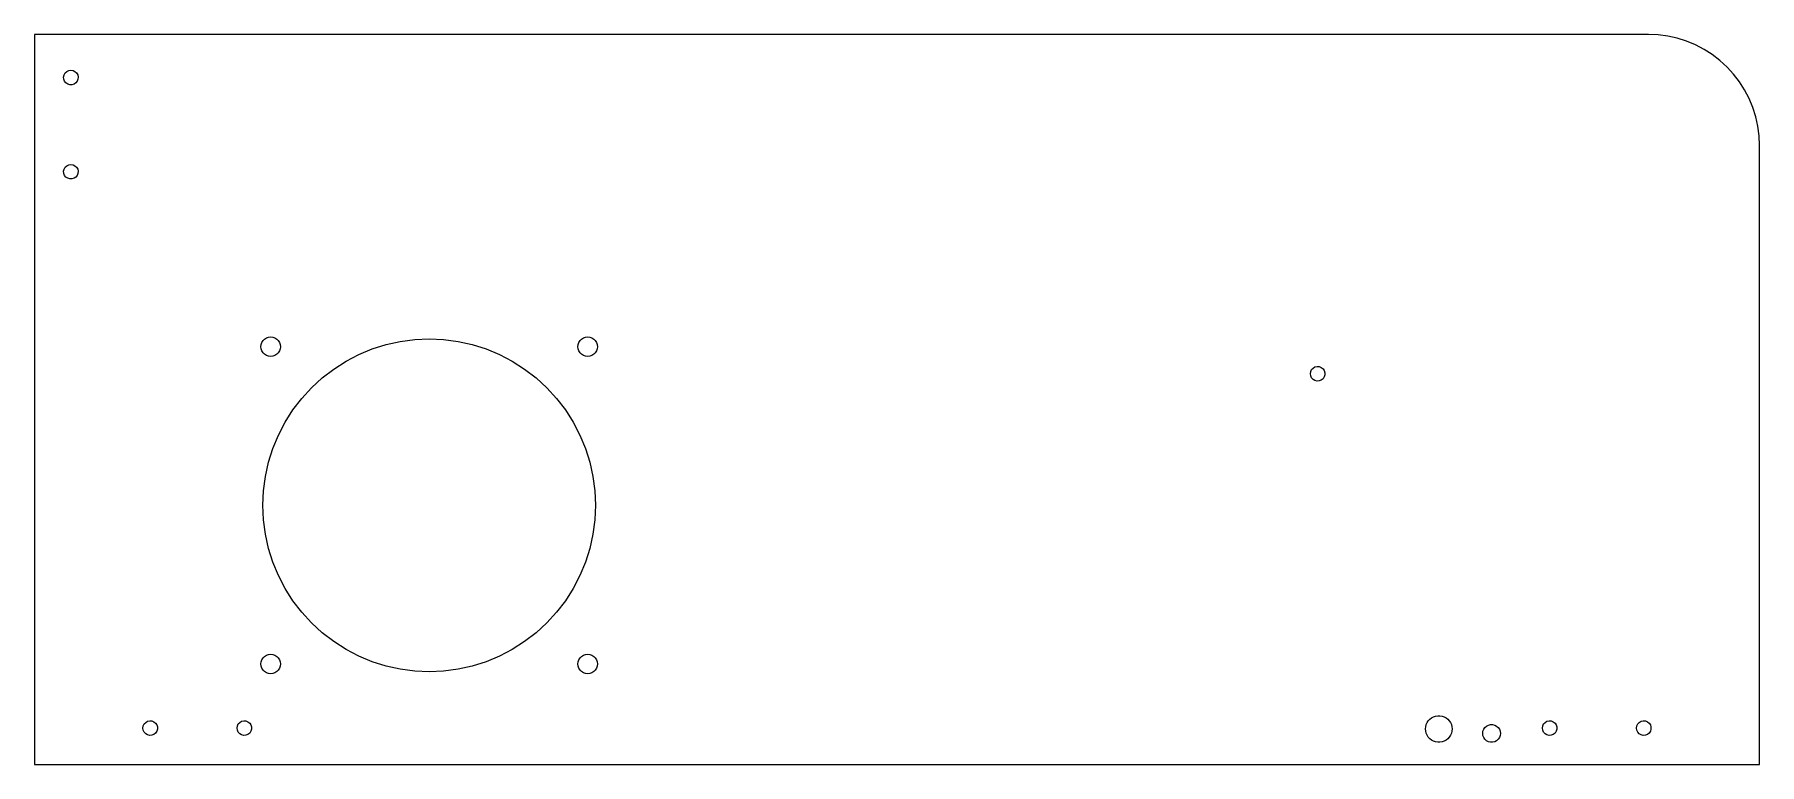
# Model space of a CAD drawing. Header units: metres. Extents: x 0 to 389, y 0 to 164.
import ezdxf

# ---------------------------------------------------------------- set-up
doc = ezdxf.new("R2010")
doc.units = ezdxf.units.M

msp = doc.modelspace()

# ---------------------------------------------------------------- linework, layer by layer
for p, q in [((364, 164.5), (0, 164.5)), ((0, 164.5), (0, 0)), ((366.179, 164.405), (364, 164.5)), ((368.341, 164.12), (366.179, 164.405)), ((370.47, 163.648), (368.341, 164.12)), ((372.551, 162.992), (370.47, 163.648)), ((374.565, 162.158), (372.551, 162.992)), ((376.5, 161.151), (374.565, 162.158)), ((378.339, 159.979), (376.5, 161.151)), ((380.07, 158.651), (378.339, 159.979)), ((6.66406, 155.403), (6.90998, 155.829)), ((6.90998, 155.829), (7.27052, 156.163)), ((7.27052, 156.163), (7.71365, 156.377)), ((7.71365, 156.377), (8.2, 156.45)), ((8.2, 156.45), (8.68635, 156.377)), ((8.68635, 156.377), (9.12948, 156.163)), ((9.12948, 156.163), (9.49002, 155.829)), ((9.49002, 155.829), (9.73594, 155.403)), ((381.678, 157.178), (380.07, 158.651)), ((383.151, 155.57), (381.678, 157.178)), ((6.55461, 154.923), (6.66406, 155.403)), ((6.59137, 154.433), (6.55461, 154.923)), ((6.77106, 153.975), (6.59137, 154.433)), ((7.07771, 153.59), (6.77106, 153.975)), ((7.48409, 153.313), (7.07771, 153.59)), ((7.95408, 153.168), (7.48409, 153.313)), ((8.44592, 153.168), (7.95408, 153.168)), ((8.91591, 153.313), (8.44592, 153.168)), ((9.32228, 153.59), (8.91591, 153.313)), ((9.62894, 153.975), (9.32228, 153.59)), ((9.80863, 154.433), (9.62894, 153.975)), ((9.73594, 155.403), (9.84539, 154.923)), ((9.84539, 154.923), (9.80863, 154.433)), ((384.479, 153.839), (383.151, 155.57)), ((385.651, 152), (384.479, 153.839)), ((386.658, 150.065), (385.651, 152)), ((387.492, 148.051), (386.658, 150.065)), ((388.148, 145.97), (387.492, 148.051)), ((388.62, 143.841), (388.148, 145.97)), ((388.905, 141.679), (388.62, 143.841)), ((389, 139.5), (388.905, 141.679)), ((389, 0), (389, 139.5)), ((6.55461, 133.703), (6.66406, 134.183)), ((6.59137, 133.213), (6.55461, 133.703)), ((6.77106, 132.755), (6.59137, 133.213)), ((6.66406, 134.183), (6.90998, 134.609)), ((7.07771, 132.37), (6.77106, 132.755)), ((6.90998, 134.609), (7.27052, 134.943)), ((7.48409, 132.093), (7.07771, 132.37)), ((7.27052, 134.943), (7.71365, 135.157)), ((7.71365, 135.157), (8.2, 135.23)), ((8.2, 135.23), (8.68635, 135.157)), ((8.68635, 135.157), (9.12948, 134.943)), ((9.32228, 132.37), (8.91591, 132.093)), ((9.12948, 134.943), (9.49002, 134.609)), ((9.62894, 132.755), (9.32228, 132.37)), ((9.49002, 134.609), (9.73594, 134.183)), ((9.80863, 133.213), (9.62894, 132.755)), ((9.73594, 134.183), (9.84539, 133.703)), ((9.84539, 133.703), (9.80863, 133.213)), ((7.95408, 131.948), (7.48409, 132.093)), ((8.44592, 131.948), (7.95408, 131.948)), ((8.91591, 132.093), (8.44592, 131.948)), ((51.05, 94.15), (51.1052, 94.6395)), ((51.1052, 93.6605), (51.05, 94.15)), ((51.1052, 94.6395), (51.2679, 95.1045)), ((51.2679, 93.1955), (51.1052, 93.6605)), ((51.2679, 95.1045), (51.53, 95.5217)), ((51.53, 95.5217), (51.8783, 95.87)), ((51.8783, 95.87), (52.2955, 96.1321)), ((52.2955, 96.1321), (52.7605, 96.2948)), ((52.7605, 96.2948), (53.25, 96.35)), ((53.25, 96.35), (53.7395, 96.2948)), ((53.7395, 96.2948), (54.2045, 96.1321)), ((54.2045, 96.1321), (54.6217, 95.87)), ((54.6217, 95.87), (54.97, 95.5217)), ((54.97, 95.5217), (55.2321, 95.1045)), ((55.2321, 95.1045), (55.3948, 94.6395)), ((55.3948, 93.6605), (55.2321, 93.1955)), ((55.3948, 94.6395), (55.45, 94.15)), ((55.45, 94.15), (55.3948, 93.6605)), ((73.1518, 92.3865), (76.1742, 93.6385)), ((76.1742, 93.6385), (79.2943, 94.6222)), ((79.2943, 94.6222), (82.4882, 95.3303)), ((82.4882, 95.3303), (85.7317, 95.7573)), ((85.7317, 95.7573), (89, 95.9)), ((89, 95.9), (92.2683, 95.7573)), ((92.2683, 95.7573), (95.5118, 95.3303)), ((95.5118, 95.3303), (98.7057, 94.6222)), ((98.7057, 94.6222), (101.826, 93.6385)), ((101.826, 93.6385), (104.848, 92.3865)), ((122.55, 94.15), (122.605, 94.6395)), ((122.605, 93.6605), (122.55, 94.15)), ((122.605, 94.6395), (122.768, 95.1045)), ((122.768, 93.1955), (122.605, 93.6605)), ((122.768, 95.1045), (123.03, 95.5217)), ((123.03, 95.5217), (123.378, 95.87)), ((123.378, 95.87), (123.795, 96.1321)), ((123.795, 96.1321), (124.26, 96.2948)), ((124.26, 96.2948), (124.75, 96.35)), ((124.75, 96.35), (125.24, 96.2948)), ((125.24, 96.2948), (125.705, 96.1321)), ((125.705, 96.1321), (126.122, 95.87)), ((126.122, 95.87), (126.47, 95.5217)), ((126.47, 95.5217), (126.732, 95.1045)), ((126.732, 95.1045), (126.895, 94.6395)), ((126.895, 93.6605), (126.732, 93.1955)), ((126.895, 94.6395), (126.95, 94.15)), ((126.95, 94.15), (126.895, 93.6605)), ((51.53, 92.7783), (51.2679, 93.1955)), ((51.8783, 92.43), (51.53, 92.7783)), ((52.2955, 92.1679), (51.8783, 92.43)), ((52.7605, 92.0052), (52.2955, 92.1679)), ((53.25, 91.95), (52.7605, 92.0052)), ((53.7395, 92.0052), (53.25, 91.95)), ((54.2045, 92.1679), (53.7395, 92.0052)), ((54.6217, 92.43), (54.2045, 92.1679)), ((54.97, 92.7783), (54.6217, 92.43)), ((55.2321, 93.1955), (54.97, 92.7783)), ((67.4909, 89.1182), (70.25, 90.876)), ((70.25, 90.876), (73.1518, 92.3865)), ((104.848, 92.3865), (107.75, 90.876)), ((107.75, 90.876), (110.509, 89.1182)), ((123.03, 92.7783), (122.768, 93.1955)), ((123.378, 92.43), (123.03, 92.7783)), ((123.795, 92.1679), (123.378, 92.43)), ((124.26, 92.0052), (123.795, 92.1679)), ((124.75, 91.95), (124.26, 92.0052)), ((125.24, 92.0052), (124.75, 91.95)), ((125.705, 92.1679), (125.24, 92.0052)), ((126.122, 92.43), (125.705, 92.1679)), ((126.47, 92.7783), (126.122, 92.43)), ((126.732, 93.1955), (126.47, 92.7783)), ((288.333, 89.34), (288.759, 89.5859)), ((288.759, 89.5859), (289.238, 89.6954)), ((289.238, 89.6954), (289.729, 89.6586)), ((289.729, 89.6586), (290.187, 89.4789)), ((290.187, 89.4789), (290.571, 89.1723)), ((62.4835, 84.9165), (64.8955, 87.1267)), ((64.8955, 87.1267), (67.4909, 89.1182)), ((110.509, 89.1182), (113.105, 87.1267)), ((113.105, 87.1267), (115.517, 84.9165)), ((287.712, 88.05), (287.785, 88.5363)), ((287.785, 87.5637), (287.712, 88.05)), ((287.785, 88.5363), (287.998, 88.9795)), ((287.998, 87.1205), (287.785, 87.5637)), ((287.998, 88.9795), (288.333, 89.34)), ((288.333, 86.76), (287.998, 87.1205)), ((288.759, 86.5141), (288.333, 86.76)), ((289.238, 86.4046), (288.759, 86.5141)), ((289.729, 86.4414), (289.238, 86.4046)), ((290.187, 86.6211), (289.729, 86.4414)), ((290.571, 86.9277), (290.187, 86.6211)), ((290.571, 89.1723), (290.848, 88.7659)), ((290.848, 87.3341), (290.571, 86.9277)), ((290.848, 88.7659), (290.993, 88.2959)), ((290.993, 87.8041), (290.848, 87.3341)), ((290.993, 88.2959), (290.993, 87.8041)), ((58.2818, 79.9091), (60.2733, 82.5045)), ((60.2733, 82.5045), (62.4835, 84.9165)), ((115.517, 84.9165), (117.727, 82.5045)), ((117.727, 82.5045), (119.718, 79.9091)), ((56.524, 77.15), (58.2818, 79.9091)), ((119.718, 79.9091), (121.476, 77.15)), ((53.7615, 71.2258), (55.0135, 74.2482)), ((55.0135, 74.2482), (56.524, 77.15)), ((121.476, 77.15), (122.987, 74.2482)), ((122.987, 74.2482), (124.238, 71.2258)), ((52.7778, 68.1057), (53.7615, 71.2258)), ((124.238, 71.2258), (125.222, 68.1057)), ((52.0697, 64.9118), (52.7778, 68.1057)), ((125.222, 68.1057), (125.93, 64.9118)), ((51.6427, 61.6683), (52.0697, 64.9118)), ((125.93, 64.9118), (126.357, 61.6683)), ((51.5, 58.4), (51.6427, 61.6683)), ((51.6427, 55.1317), (51.5, 58.4)), ((126.357, 61.6683), (126.5, 58.4)), ((126.5, 58.4), (126.357, 55.1317)), ((52.0697, 51.8882), (51.6427, 55.1317)), ((126.357, 55.1317), (125.93, 51.8882)), ((52.7778, 48.6943), (52.0697, 51.8882)), ((125.93, 51.8882), (125.222, 48.6943)), ((53.7615, 45.5742), (52.7778, 48.6943)), ((125.222, 48.6943), (124.238, 45.5742)), ((55.0135, 42.5518), (53.7615, 45.5742)), ((124.238, 45.5742), (122.987, 42.5518)), ((56.524, 39.65), (55.0135, 42.5518)), ((58.2818, 36.8909), (56.524, 39.65)), ((121.476, 39.65), (119.718, 36.8909)), ((122.987, 42.5518), (121.476, 39.65)), ((60.2733, 34.2955), (58.2818, 36.8909)), ((119.718, 36.8909), (117.727, 34.2955)), ((62.4835, 31.8835), (60.2733, 34.2955)), ((64.8955, 29.6733), (62.4835, 31.8835)), ((115.517, 31.8835), (113.105, 29.6733)), ((117.727, 34.2955), (115.517, 31.8835)), ((67.4909, 27.6818), (64.8955, 29.6733)), ((70.25, 25.924), (67.4909, 27.6818)), ((110.509, 27.6818), (107.75, 25.924)), ((113.105, 29.6733), (110.509, 27.6818)), ((51.1052, 23.1395), (51.2679, 23.6045)), ((51.2679, 23.6045), (51.53, 24.0217)), ((51.53, 24.0217), (51.8783, 24.37)), ((51.8783, 24.37), (52.2955, 24.6321)), ((52.2955, 24.6321), (52.7605, 24.7948)), ((52.7605, 24.7948), (53.25, 24.85)), ((53.25, 24.85), (53.7395, 24.7948)), ((53.7395, 24.7948), (54.2045, 24.6321)), ((54.2045, 24.6321), (54.6217, 24.37)), ((54.6217, 24.37), (54.97, 24.0217)), ((54.97, 24.0217), (55.2321, 23.6045)), ((55.2321, 23.6045), (55.3948, 23.1395)), ((73.1518, 24.4135), (70.25, 25.924)), ((76.1742, 23.1615), (73.1518, 24.4135)), ((104.848, 24.4135), (101.826, 23.1615)), ((107.75, 25.924), (104.848, 24.4135)), ((122.605, 23.1395), (122.768, 23.6045)), ((122.768, 23.6045), (123.03, 24.0217)), ((123.03, 24.0217), (123.378, 24.37)), ((123.378, 24.37), (123.795, 24.6321)), ((123.795, 24.6321), (124.26, 24.7948)), ((124.26, 24.7948), (124.75, 24.85)), ((124.75, 24.85), (125.24, 24.7948)), ((125.24, 24.7948), (125.705, 24.6321)), ((125.705, 24.6321), (126.122, 24.37)), ((126.122, 24.37), (126.47, 24.0217)), ((126.47, 24.0217), (126.732, 23.6045)), ((126.732, 23.6045), (126.895, 23.1395)), ((51.05, 22.65), (51.1052, 23.1395)), ((51.1052, 22.1605), (51.05, 22.65)), ((51.2679, 21.6955), (51.1052, 22.1605)), ((51.53, 21.2783), (51.2679, 21.6955)), ((51.8783, 20.93), (51.53, 21.2783)), ((52.2955, 20.6679), (51.8783, 20.93)), ((52.7605, 20.5052), (52.2955, 20.6679)), ((53.25, 20.45), (52.7605, 20.5052)), ((53.7395, 20.5052), (53.25, 20.45)), ((54.2045, 20.6679), (53.7395, 20.5052)), ((54.6217, 20.93), (54.2045, 20.6679)), ((54.97, 21.2783), (54.6217, 20.93)), ((55.2321, 21.6955), (54.97, 21.2783)), ((55.3948, 22.1605), (55.2321, 21.6955)), ((55.3948, 23.1395), (55.45, 22.65)), ((55.45, 22.65), (55.3948, 22.1605)), ((79.2943, 22.1778), (76.1742, 23.1615)), ((82.4882, 21.4697), (79.2943, 22.1778)), ((85.7317, 21.0427), (82.4882, 21.4697)), ((89, 20.9), (85.7317, 21.0427)), ((92.2683, 21.0427), (89, 20.9)), ((95.5118, 21.4697), (92.2683, 21.0427)), ((98.7057, 22.1778), (95.5118, 21.4697)), ((101.826, 23.1615), (98.7057, 22.1778)), ((122.55, 22.65), (122.605, 23.1395)), ((122.605, 22.1605), (122.55, 22.65)), ((122.768, 21.6955), (122.605, 22.1605)), ((123.03, 21.2783), (122.768, 21.6955)), ((123.378, 20.93), (123.03, 21.2783)), ((123.795, 20.6679), (123.378, 20.93)), ((124.26, 20.5052), (123.795, 20.6679)), ((124.75, 20.45), (124.26, 20.5052)), ((125.24, 20.5052), (124.75, 20.45)), ((125.705, 20.6679), (125.24, 20.5052)), ((126.122, 20.93), (125.705, 20.6679)), ((126.47, 21.2783), (126.122, 20.93)), ((126.732, 21.6955), (126.47, 21.2783)), ((126.895, 22.1605), (126.732, 21.6955)), ((126.895, 23.1395), (126.95, 22.65)), ((126.95, 22.65), (126.895, 22.1605)), ((24.45, 8.2), (24.5233, 8.68635)), ((24.5233, 7.71365), (24.45, 8.2)), ((24.5233, 8.68635), (24.7367, 9.12948)), ((24.7367, 9.12948), (25.0712, 9.49002)), ((25.0712, 9.49002), (25.4972, 9.73594)), ((25.4972, 9.73594), (25.9767, 9.84539)), ((25.9767, 9.84539), (26.4672, 9.80863)), ((26.4672, 9.80863), (26.925, 9.62894)), ((26.925, 9.62894), (27.3095, 9.32228)), ((27.3095, 9.32228), (27.5866, 8.91591)), ((27.5866, 8.91591), (27.7316, 8.44592)), ((27.7316, 7.95408), (27.5866, 7.48409)), ((27.7316, 8.44592), (27.7316, 7.95408)), ((45.67, 8.2), (45.7433, 8.68635)), ((45.7433, 7.71365), (45.67, 8.2)), ((45.7433, 8.68635), (45.9567, 9.12948)), ((45.9567, 9.12948), (46.2912, 9.49002)), ((46.2912, 9.49002), (46.7172, 9.73594)), ((46.7172, 9.73594), (47.1967, 9.84539)), ((47.1967, 9.84539), (47.6872, 9.80863)), ((47.6872, 9.80863), (48.145, 9.62894)), ((48.145, 9.62894), (48.5295, 9.32228)), ((48.5295, 9.32228), (48.8066, 8.91591)), ((48.8066, 8.91591), (48.9516, 8.44592)), ((48.9516, 7.95408), (48.8066, 7.48409)), ((48.9516, 8.44592), (48.9516, 7.95408)), ((313.68, 8), (313.721, 8.49378)), ((313.721, 7.50622), (313.68, 8)), ((313.721, 8.49378), (313.843, 8.9741)), ((313.843, 8.9741), (314.042, 9.42784)), ((314.042, 9.42784), (314.313, 9.84264)), ((314.313, 9.84264), (314.648, 10.2072)), ((314.648, 10.2072), (315.039, 10.5115)), ((315.039, 10.5115), (315.475, 10.7473)), ((315.475, 10.7473), (315.944, 10.9082)), ((315.944, 10.9082), (316.432, 10.9898)), ((316.432, 10.9898), (316.928, 10.9898)), ((316.928, 10.9898), (317.416, 10.9082)), ((317.416, 10.9082), (317.885, 10.7473)), ((317.885, 10.7473), (318.321, 10.5115)), ((318.321, 10.5115), (318.712, 10.2072)), ((318.712, 10.2072), (319.047, 9.84264)), ((319.047, 9.84264), (319.318, 9.42784)), ((319.318, 9.42784), (319.517, 8.9741)), ((319.517, 8.9741), (319.639, 8.49378)), ((319.639, 8.49378), (319.68, 8)), ((319.68, 8), (319.639, 7.50622)), ((326.638, 7.47863), (326.809, 7.92945)), ((326.809, 7.92945), (327.083, 8.32625)), ((327.083, 8.32625), (327.444, 8.64597)), ((327.444, 8.64597), (327.871, 8.87003)), ((327.871, 8.87003), (328.339, 8.98542)), ((328.339, 8.98542), (328.821, 8.98542)), ((328.821, 8.98542), (329.289, 8.87003)), ((329.289, 8.87003), (329.716, 8.64597)), ((329.716, 8.64597), (330.077, 8.32625)), ((330.077, 8.32625), (330.351, 7.92945)), ((330.351, 7.92945), (330.522, 7.47863)), ((340.03, 8.2), (340.103, 8.68635)), ((340.103, 7.71365), (340.03, 8.2)), ((340.103, 8.68635), (340.317, 9.12948)), ((340.317, 9.12948), (340.651, 9.49002)), ((340.651, 9.49002), (341.077, 9.73594)), ((341.077, 9.73594), (341.557, 9.84539)), ((341.557, 9.84539), (342.047, 9.80863)), ((342.047, 9.80863), (342.505, 9.62894)), ((342.505, 9.62894), (342.89, 9.32228)), ((342.89, 9.32228), (343.167, 8.91591)), ((343.167, 8.91591), (343.312, 8.44592)), ((343.312, 7.95408), (343.167, 7.48409)), ((343.312, 8.44592), (343.312, 7.95408)), ((361.25, 8.2), (361.323, 8.68635)), ((361.323, 7.71365), (361.25, 8.2)), ((361.323, 8.68635), (361.537, 9.12948)), ((361.537, 9.12948), (361.871, 9.49002)), ((361.871, 9.49002), (362.297, 9.73594)), ((362.297, 9.73594), (362.777, 9.84539)), ((362.777, 9.84539), (363.267, 9.80863)), ((363.267, 9.80863), (363.725, 9.62894)), ((363.725, 9.62894), (364.11, 9.32228)), ((364.11, 9.32228), (364.387, 8.91591)), ((364.387, 8.91591), (364.532, 8.44592)), ((364.532, 7.95408), (364.387, 7.48409)), ((364.532, 8.44592), (364.532, 7.95408)), ((24.7367, 7.27052), (24.5233, 7.71365)), ((25.0712, 6.90998), (24.7367, 7.27052)), ((25.4972, 6.66406), (25.0712, 6.90998)), ((25.9767, 6.55461), (25.4972, 6.66406)), ((26.4672, 6.59137), (25.9767, 6.55461)), ((26.925, 6.77106), (26.4672, 6.59137)), ((27.3095, 7.07771), (26.925, 6.77106)), ((27.5866, 7.48409), (27.3095, 7.07771)), ((45.9567, 7.27052), (45.7433, 7.71365)), ((46.2912, 6.90998), (45.9567, 7.27052)), ((46.7172, 6.66406), (46.2912, 6.90998)), ((47.1967, 6.55461), (46.7172, 6.66406)), ((47.6872, 6.59137), (47.1967, 6.55461)), ((48.145, 6.77106), (47.6872, 6.59137)), ((48.5295, 7.07771), (48.145, 6.77106)), ((48.8066, 7.48409), (48.5295, 7.07771)), ((313.843, 7.0259), (313.721, 7.50622)), ((314.042, 6.57216), (313.843, 7.0259)), ((314.313, 6.15736), (314.042, 6.57216)), ((314.648, 5.79283), (314.313, 6.15736)), ((315.039, 5.4885), (314.648, 5.79283)), ((315.475, 5.25268), (315.039, 5.4885)), ((315.944, 5.0918), (315.475, 5.25268)), ((316.432, 5.01025), (315.944, 5.0918)), ((316.928, 5.01025), (316.432, 5.01025)), ((317.416, 5.0918), (316.928, 5.01025)), ((317.885, 5.25268), (317.416, 5.0918)), ((318.321, 5.4885), (317.885, 5.25268)), ((318.712, 5.79283), (318.321, 5.4885)), ((319.047, 6.15736), (318.712, 5.79283)), ((319.318, 6.57216), (319.047, 6.15736)), ((319.517, 7.0259), (319.318, 6.57216)), ((319.639, 7.50622), (319.517, 7.0259)), ((326.58, 7), (326.638, 7.47863)), ((326.638, 6.52137), (326.58, 7)), ((326.809, 6.07055), (326.638, 6.52137)), ((327.083, 5.67375), (326.809, 6.07055)), ((327.444, 5.35403), (327.083, 5.67375)), ((327.871, 5.12997), (327.444, 5.35403)), ((328.339, 5.01458), (327.871, 5.12997)), ((328.821, 5.01458), (328.339, 5.01458)), ((329.289, 5.12997), (328.821, 5.01458)), ((329.716, 5.35403), (329.289, 5.12997)), ((330.077, 5.67375), (329.716, 5.35403)), ((330.351, 6.07055), (330.077, 5.67375)), ((330.522, 6.52137), (330.351, 6.07055)), ((330.522, 7.47863), (330.58, 7)), ((330.58, 7), (330.522, 6.52137)), ((340.317, 7.27052), (340.103, 7.71365)), ((340.651, 6.90998), (340.317, 7.27052)), ((341.077, 6.66406), (340.651, 6.90998)), ((341.557, 6.55461), (341.077, 6.66406)), ((342.047, 6.59137), (341.557, 6.55461)), ((342.505, 6.77106), (342.047, 6.59137)), ((342.89, 7.07771), (342.505, 6.77106)), ((343.167, 7.48409), (342.89, 7.07771)), ((361.537, 7.27052), (361.323, 7.71365)), ((361.871, 6.90998), (361.537, 7.27052)), ((362.297, 6.66406), (361.871, 6.90998)), ((362.777, 6.55461), (362.297, 6.66406)), ((363.267, 6.59137), (362.777, 6.55461)), ((363.725, 6.77106), (363.267, 6.59137)), ((364.11, 7.07771), (363.725, 6.77106)), ((364.387, 7.48409), (364.11, 7.07771)), ((0, 0), (389, 0))]:
    msp.add_line(p, q)

doc.saveas('drawing.dxf')
